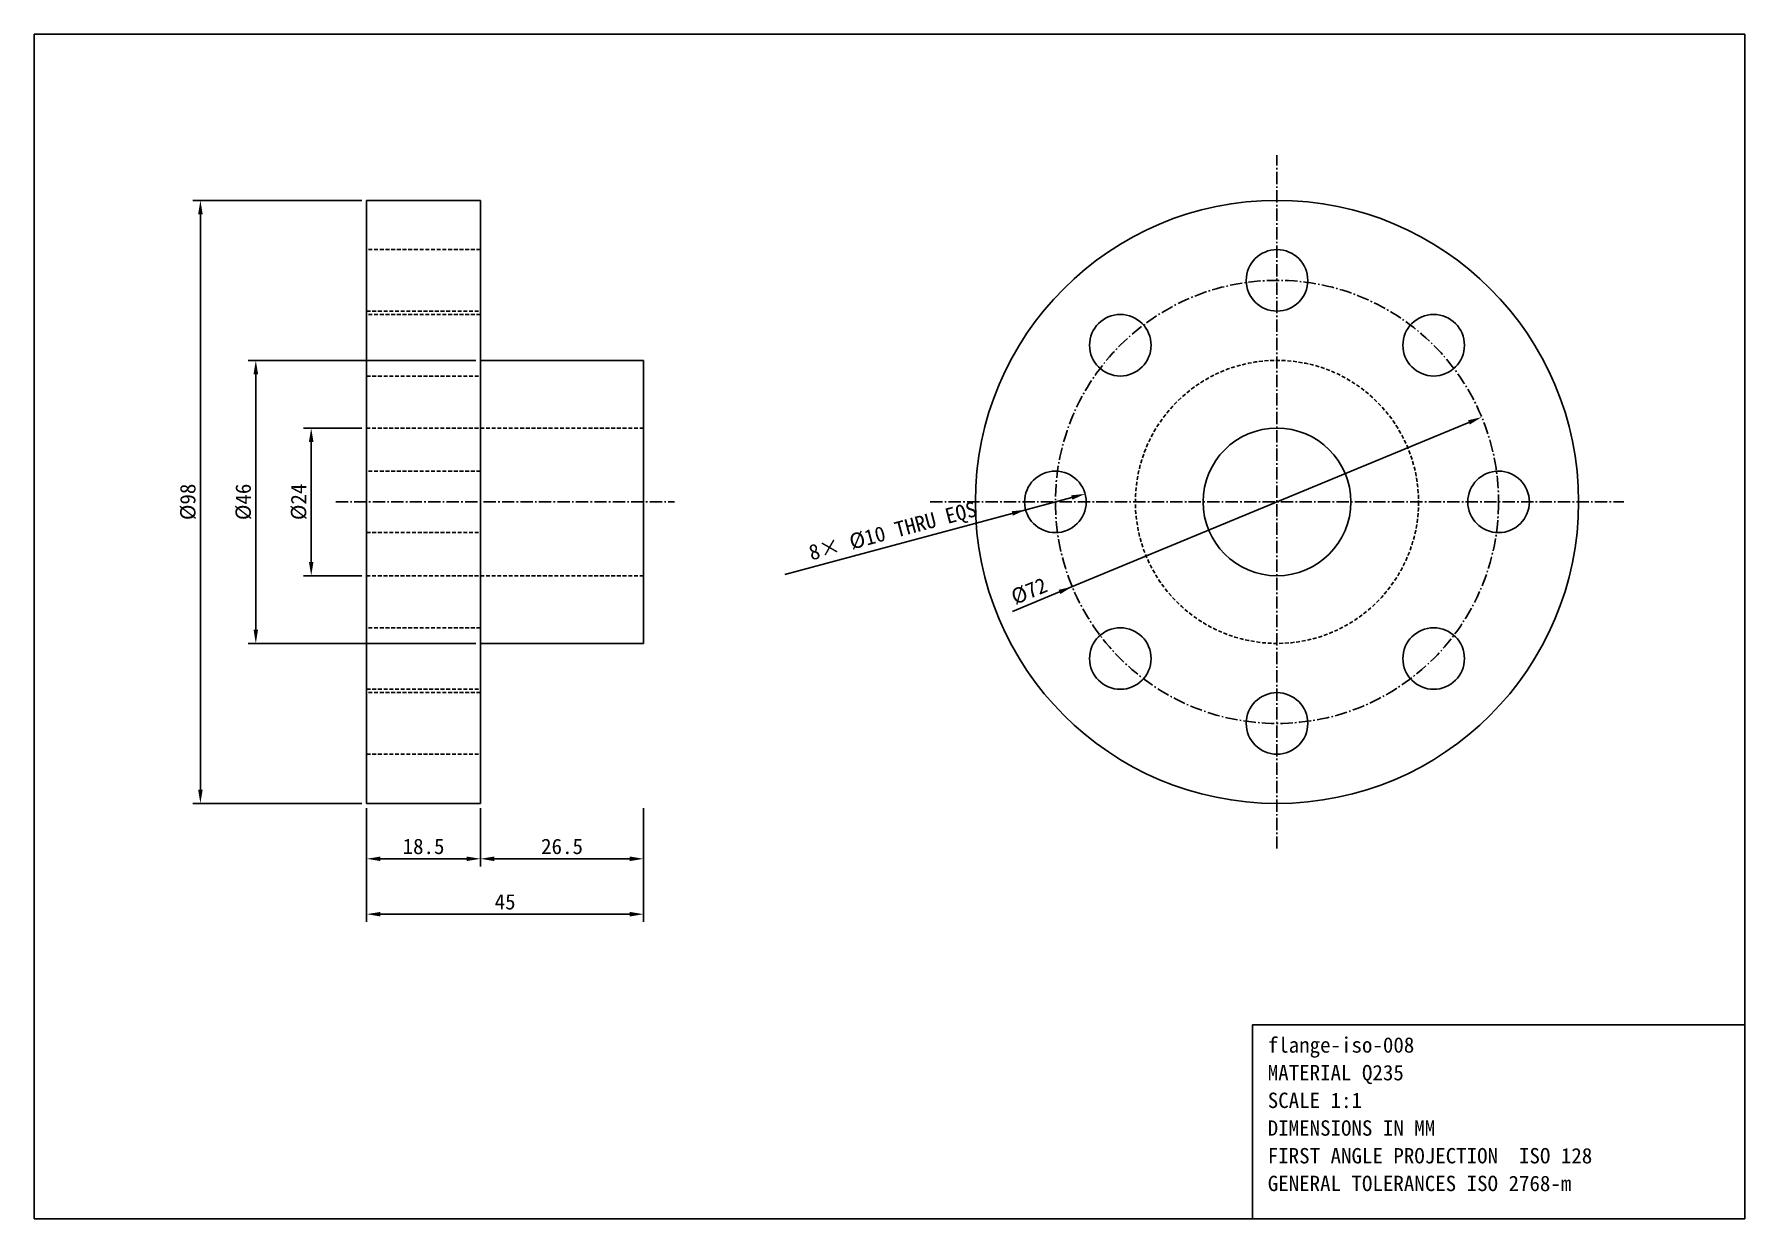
# Model space of a CAD drawing. Header units: millimetres. Extents: x -54 to 224, y -116 to 76.
import ezdxf

# ---------------------------------------------------------------- set-up
doc = ezdxf.new("R2010")
doc.units = ezdxf.units.MM
doc.linetypes.add('CENTER', pattern=[3, 2, -0.375, 0.25, -0.375])
doc.linetypes.add('DASHED', pattern=[0.925, 0.625, -0.3])
for name, color, linetype in [('中心线', 1, 'CENTER'), ('尺寸线', 3, 'CONTINUOUS'), ('文字', 7, 'CONTINUOUS'), ('虚线', 7, 'DASHED'), ('轮廓线', 7, 'CONTINUOUS')]:
    doc.layers.add(name, color=color, linetype=linetype)
doc.styles.add('CN', font='simsun.ttc')
doc.dimstyles.get("Standard").update_dxf_attribs({"dimtxt": 2.5, "dimasz": 2.25, "dimexe": 1.25, "dimexo": 0.75, "dimgap": 0.75, "dimtad": 1, "dimdsep": 46, "dimtxsty": 'CN', "dimcen": 2.5, "dimazin": 3, "dimtfac": 1, "dimtmove": 0, "dimatfit": 3})

msp = doc.modelspace()

# ---------------------------------------------------------------- linework, layer by layer
at = {"layer": '中心线'}
for p, q in [((147.9, -56.35), (147.9, 56.35)), ((-5, 0), (50, 0)), ((91.55, 0), (204.25, 0))]:
    msp.add_line(p, q, dxfattribs=at)
msp.add_circle((147.9, 0), 36, dxfattribs=at)
at = {"layer": '虚线'}
for p, q in [((18.5, 41), (0, 41)), ((0, 31), (18.5, 31)), ((18.5, 30.456), (0, 30.456)), ((0, 20.456), (18.5, 20.456)), ((45, 12), (0, 12)), ((18.5, 5), (0, 5)), ((0, -5), (18.5, -5)), ((45, -12), (0, -12)), ((18.5, -20.456), (0, -20.456)), ((0, -30.456), (18.5, -30.456)), ((18.5, -31), (0, -31)), ((0, -41), (18.5, -41))]:
    msp.add_line(p, q, dxfattribs=at)
for points in [[(0, -49), (0, -48.283), (0, -47.167), (0, -45.053), (0, -42.202), (0, -38.796), (0, -34.43), (0, -29.777), (0, -24.357), (0, -18.671), (0, -12.63), (0, -6.36), (0, 0), (0, 6.36), (0, 12.63), (0, 18.671), (0, 24.357), (0, 29.777), (0, 34.43), (0, 38.796), (0, 42.202), (0, 45.053), (0, 47.167), (0, 48.283), (0, 49)], [(18.5, -49), (18.5, -48.283), (18.5, -47.167), (18.5, -45.053), (18.5, -42.202), (18.5, -38.796), (18.5, -34.43), (18.5, -29.777), (18.5, -24.357), (18.5, -18.671), (18.5, -12.63), (18.5, -6.36), (18.5, 0), (18.5, 6.36), (18.5, 12.63), (18.5, 18.671), (18.5, 24.357), (18.5, 29.777), (18.5, 34.43), (18.5, 38.796), (18.5, 42.202), (18.5, 45.053), (18.5, 47.167), (18.5, 48.283), (18.5, 49)], [(0, 31), (0, 31.073), (0, 31.187), (0, 31.403), (0, 31.694), (0, 32.041), (0, 32.487), (0, 32.962), (0, 33.515), (0, 34.095), (0, 34.711), (0, 35.351), (0, 36), (0, 36.649), (0, 37.289), (0, 37.905), (0, 38.485), (0, 39.038), (0, 39.513), (0, 39.959), (0, 40.306), (0, 40.597), (0, 40.813), (0, 40.927), (0, 41)], [(0, 41), (0, 40.927), (0, 40.813), (0, 40.597), (0, 40.306), (0, 39.959), (0, 39.513), (0, 39.038), (0, 38.485), (0, 37.905), (0, 37.289), (0, 36.649), (0, 36), (0, 35.351), (0, 34.711), (0, 34.095), (0, 33.515), (0, 32.962), (0, 32.487), (0, 32.041), (0, 31.694), (0, 31.403), (0, 31.187), (0, 31.073), (0, 31)], [(18.5, 31), (18.5, 31.073), (18.5, 31.187), (18.5, 31.403), (18.5, 31.694), (18.5, 32.041), (18.5, 32.487), (18.5, 32.962), (18.5, 33.515), (18.5, 34.095), (18.5, 34.711), (18.5, 35.351), (18.5, 36), (18.5, 36.649), (18.5, 37.289), (18.5, 37.905), (18.5, 38.485), (18.5, 39.038), (18.5, 39.513), (18.5, 39.959), (18.5, 40.306), (18.5, 40.597), (18.5, 40.813), (18.5, 40.927), (18.5, 41)], [(18.5, 41), (18.5, 40.927), (18.5, 40.813), (18.5, 40.597), (18.5, 40.306), (18.5, 39.959), (18.5, 39.513), (18.5, 39.038), (18.5, 38.485), (18.5, 37.905), (18.5, 37.289), (18.5, 36.649), (18.5, 36), (18.5, 35.351), (18.5, 34.711), (18.5, 34.095), (18.5, 33.515), (18.5, 32.962), (18.5, 32.487), (18.5, 32.041), (18.5, 31.694), (18.5, 31.403), (18.5, 31.187), (18.5, 31.073), (18.5, 31)], [(0, 20.456), (0, 20.529), (0, 20.643), (0, 20.859), (0, 21.15), (0, 21.497), (0, 21.943), (0, 22.417), (0, 22.97), (0, 23.551), (0, 24.167), (0, 24.807), (0, 25.456), (0, 26.105), (0, 26.745), (0, 27.361), (0, 27.941), (0, 28.494), (0, 28.969), (0, 29.415), (0, 29.762), (0, 30.053), (0, 30.269), (0, 30.383), (0, 30.456)], [(0, 30.456), (0, 30.383), (0, 30.269), (0, 30.053), (0, 29.762), (0, 29.415), (0, 28.969), (0, 28.494), (0, 27.941), (0, 27.361), (0, 26.745), (0, 26.105), (0, 25.456), (0, 24.807), (0, 24.167), (0, 23.551), (0, 22.97), (0, 22.417), (0, 21.943), (0, 21.497), (0, 21.15), (0, 20.859), (0, 20.643), (0, 20.529), (0, 20.456)], [(18.5, 20.456), (18.5, 20.529), (18.5, 20.643), (18.5, 20.859), (18.5, 21.15), (18.5, 21.497), (18.5, 21.943), (18.5, 22.417), (18.5, 22.97), (18.5, 23.551), (18.5, 24.167), (18.5, 24.807), (18.5, 25.456), (18.5, 26.105), (18.5, 26.745), (18.5, 27.361), (18.5, 27.941), (18.5, 28.494), (18.5, 28.969), (18.5, 29.415), (18.5, 29.762), (18.5, 30.053), (18.5, 30.269), (18.5, 30.383), (18.5, 30.456)], [(18.5, 30.456), (18.5, 30.383), (18.5, 30.269), (18.5, 30.053), (18.5, 29.762), (18.5, 29.415), (18.5, 28.969), (18.5, 28.494), (18.5, 27.941), (18.5, 27.361), (18.5, 26.745), (18.5, 26.105), (18.5, 25.456), (18.5, 24.807), (18.5, 24.167), (18.5, 23.551), (18.5, 22.97), (18.5, 22.417), (18.5, 21.943), (18.5, 21.497), (18.5, 21.15), (18.5, 20.859), (18.5, 20.643), (18.5, 20.529), (18.5, 20.456)], [(18.5, -23), (18.5, -22.664), (18.5, -22.14), (18.5, -21.148), (18.5, -19.809), (18.5, -18.21), (18.5, -16.161), (18.5, -13.977), (18.5, -11.433), (18.5, -8.764), (18.5, -5.928), (18.5, -2.985), (18.5, 0), (18.5, 2.985), (18.5, 5.928), (18.5, 8.764), (18.5, 11.433), (18.5, 13.977), (18.5, 16.161), (18.5, 18.21), (18.5, 19.809), (18.5, 21.148), (18.5, 22.14), (18.5, 22.664), (18.5, 23)], [(18.5, 23), (18.5, 22.664), (18.5, 22.14), (18.5, 21.148), (18.5, 19.809), (18.5, 18.21), (18.5, 16.161), (18.5, 13.977), (18.5, 11.433), (18.5, 8.764), (18.5, 5.928), (18.5, 2.985), (18.5, 0), (18.5, -2.985), (18.5, -5.928), (18.5, -8.764), (18.5, -11.433), (18.5, -13.977), (18.5, -16.161), (18.5, -18.21), (18.5, -19.809), (18.5, -21.148), (18.5, -22.14), (18.5, -22.664), (18.5, -23)], [(45, -23), (45, -22.664), (45, -22.14), (45, -21.148), (45, -19.809), (45, -18.21), (45, -16.161), (45, -13.977), (45, -11.433), (45, -8.764), (45, -5.928), (45, -2.985), (45, 0), (45, 2.985), (45, 5.928), (45, 8.764), (45, 11.433), (45, 13.977), (45, 16.161), (45, 18.21), (45, 19.809), (45, 21.148), (45, 22.14), (45, 22.664), (45, 23)], [(0, -12), (0, -11.824), (0, -11.551), (0, -11.034), (0, -10.335), (0, -9.501), (0, -8.432), (0, -7.292), (0, -5.965), (0, -4.573), (0, -3.093), (0, -1.558), (0, 0), (0, 1.558), (0, 3.093), (0, 4.573), (0, 5.965), (0, 7.292), (0, 8.432), (0, 9.501), (0, 10.335), (0, 11.034), (0, 11.551), (0, 11.824), (0, 12)], [(0, 12), (0, 11.824), (0, 11.551), (0, 11.034), (0, 10.335), (0, 9.501), (0, 8.432), (0, 7.292), (0, 5.965), (0, 4.573), (0, 3.093), (0, 1.558), (0, 0), (0, -1.558), (0, -3.093), (0, -4.573), (0, -5.965), (0, -7.292), (0, -8.432), (0, -9.501), (0, -10.335), (0, -11.034), (0, -11.551), (0, -11.824), (0, -12)], [(45, -12), (45, -11.824), (45, -11.551), (45, -11.034), (45, -10.335), (45, -9.501), (45, -8.432), (45, -7.292), (45, -5.965), (45, -4.573), (45, -3.093), (45, -1.558), (45, 0), (45, 1.558), (45, 3.093), (45, 4.573), (45, 5.965), (45, 7.292), (45, 8.432), (45, 9.501), (45, 10.335), (45, 11.034), (45, 11.551), (45, 11.824), (45, 12)], [(45, 12), (45, 11.824), (45, 11.551), (45, 11.034), (45, 10.335), (45, 9.501), (45, 8.432), (45, 7.292), (45, 5.965), (45, 4.573), (45, 3.093), (45, 1.558), (45, 0), (45, -1.558), (45, -3.093), (45, -4.573), (45, -5.965), (45, -7.292), (45, -8.432), (45, -9.501), (45, -10.335), (45, -11.034), (45, -11.551), (45, -11.824), (45, -12)], [(0, -5), (0, -4.927), (0, -4.813), (0, -4.597), (0, -4.306), (0, -3.959), (0, -3.513), (0, -3.038), (0, -2.485), (0, -1.905), (0, -1.289), (0, -0.649), (0, 0), (0, 0.649), (0, 1.289), (0, 1.905), (0, 2.485), (0, 3.038), (0, 3.513), (0, 3.959), (0, 4.306), (0, 4.597), (0, 4.813), (0, 4.927), (0, 5)], [(0, 5), (0, 4.927), (0, 4.813), (0, 4.597), (0, 4.306), (0, 3.959), (0, 3.513), (0, 3.038), (0, 2.485), (0, 1.905), (0, 1.289), (0, 0.649), (0, 0), (0, -0.649), (0, -1.289), (0, -1.905), (0, -2.485), (0, -3.038), (0, -3.513), (0, -3.959), (0, -4.306), (0, -4.597), (0, -4.813), (0, -4.927), (0, -5)], [(18.5, -5), (18.5, -4.927), (18.5, -4.813), (18.5, -4.597), (18.5, -4.306), (18.5, -3.959), (18.5, -3.513), (18.5, -3.038), (18.5, -2.485), (18.5, -1.905), (18.5, -1.289), (18.5, -0.649), (18.5, 0), (18.5, 0.649), (18.5, 1.289), (18.5, 1.905), (18.5, 2.485), (18.5, 3.038), (18.5, 3.513), (18.5, 3.959), (18.5, 4.306), (18.5, 4.597), (18.5, 4.813), (18.5, 4.927), (18.5, 5)], [(18.5, 5), (18.5, 4.927), (18.5, 4.813), (18.5, 4.597), (18.5, 4.306), (18.5, 3.959), (18.5, 3.513), (18.5, 3.038), (18.5, 2.485), (18.5, 1.905), (18.5, 1.289), (18.5, 0.649), (18.5, 0), (18.5, -0.649), (18.5, -1.289), (18.5, -1.905), (18.5, -2.485), (18.5, -3.038), (18.5, -3.513), (18.5, -3.959), (18.5, -4.306), (18.5, -4.597), (18.5, -4.813), (18.5, -4.927), (18.5, -5)], [(0, -30.456), (0, -30.383), (0, -30.269), (0, -30.053), (0, -29.762), (0, -29.415), (0, -28.969), (0, -28.494), (0, -27.941), (0, -27.361), (0, -26.745), (0, -26.105), (0, -25.456), (0, -24.807), (0, -24.167), (0, -23.551), (0, -22.97), (0, -22.417), (0, -21.943), (0, -21.497), (0, -21.15), (0, -20.859), (0, -20.643), (0, -20.529), (0, -20.456)], [(0, -20.456), (0, -20.529), (0, -20.643), (0, -20.859), (0, -21.15), (0, -21.497), (0, -21.943), (0, -22.417), (0, -22.97), (0, -23.551), (0, -24.167), (0, -24.807), (0, -25.456), (0, -26.105), (0, -26.745), (0, -27.361), (0, -27.941), (0, -28.494), (0, -28.969), (0, -29.415), (0, -29.762), (0, -30.053), (0, -30.269), (0, -30.383), (0, -30.456)], [(18.5, -30.456), (18.5, -30.383), (18.5, -30.269), (18.5, -30.053), (18.5, -29.762), (18.5, -29.415), (18.5, -28.969), (18.5, -28.494), (18.5, -27.941), (18.5, -27.361), (18.5, -26.745), (18.5, -26.105), (18.5, -25.456), (18.5, -24.807), (18.5, -24.167), (18.5, -23.551), (18.5, -22.97), (18.5, -22.417), (18.5, -21.943), (18.5, -21.497), (18.5, -21.15), (18.5, -20.859), (18.5, -20.643), (18.5, -20.529), (18.5, -20.456)], [(18.5, -20.456), (18.5, -20.529), (18.5, -20.643), (18.5, -20.859), (18.5, -21.15), (18.5, -21.497), (18.5, -21.943), (18.5, -22.417), (18.5, -22.97), (18.5, -23.551), (18.5, -24.167), (18.5, -24.807), (18.5, -25.456), (18.5, -26.105), (18.5, -26.745), (18.5, -27.361), (18.5, -27.941), (18.5, -28.494), (18.5, -28.969), (18.5, -29.415), (18.5, -29.762), (18.5, -30.053), (18.5, -30.269), (18.5, -30.383), (18.5, -30.456)], [(0, -41), (0, -40.927), (0, -40.813), (0, -40.597), (0, -40.306), (0, -39.959), (0, -39.513), (0, -39.038), (0, -38.485), (0, -37.905), (0, -37.289), (0, -36.649), (0, -36), (0, -35.351), (0, -34.711), (0, -34.095), (0, -33.515), (0, -32.962), (0, -32.487), (0, -32.041), (0, -31.694), (0, -31.403), (0, -31.187), (0, -31.073), (0, -31)], [(0, -31), (0, -31.073), (0, -31.187), (0, -31.403), (0, -31.694), (0, -32.041), (0, -32.487), (0, -32.962), (0, -33.515), (0, -34.095), (0, -34.711), (0, -35.351), (0, -36), (0, -36.649), (0, -37.289), (0, -37.905), (0, -38.485), (0, -39.038), (0, -39.513), (0, -39.959), (0, -40.306), (0, -40.597), (0, -40.813), (0, -40.927), (0, -41)], [(18.5, -41), (18.5, -40.927), (18.5, -40.813), (18.5, -40.597), (18.5, -40.306), (18.5, -39.959), (18.5, -39.513), (18.5, -39.038), (18.5, -38.485), (18.5, -37.905), (18.5, -37.289), (18.5, -36.649), (18.5, -36), (18.5, -35.351), (18.5, -34.711), (18.5, -34.095), (18.5, -33.515), (18.5, -32.962), (18.5, -32.487), (18.5, -32.041), (18.5, -31.694), (18.5, -31.403), (18.5, -31.187), (18.5, -31.073), (18.5, -31)], [(18.5, -31), (18.5, -31.073), (18.5, -31.187), (18.5, -31.403), (18.5, -31.694), (18.5, -32.041), (18.5, -32.487), (18.5, -32.962), (18.5, -33.515), (18.5, -34.095), (18.5, -34.711), (18.5, -35.351), (18.5, -36), (18.5, -36.649), (18.5, -37.289), (18.5, -37.905), (18.5, -38.485), (18.5, -39.038), (18.5, -39.513), (18.5, -39.959), (18.5, -40.306), (18.5, -40.597), (18.5, -40.813), (18.5, -40.927), (18.5, -41)]]:
    msp.add_lwpolyline(points, dxfattribs=at)
msp.add_circle((147.9, 0), 23, dxfattribs=at)
at = {"layer": '轮廓线'}
for p, q in [((0, 49), (18.5, 49)), ((18.5, 23), (45, 23)), ((18.5, -23), (45, -23)), ((0, -49), (18.5, -49))]:
    msp.add_line(p, q, dxfattribs=at)
for points in [[(-54, -116.5), (223.9, -116.5), (223.9, 76), (-54, 76)], [(143.9, -116.5), (223.9, -116.5), (223.9, -85), (143.9, -85)]]:
    msp.add_lwpolyline(points, close=True, dxfattribs=at)
for points in [[(0, 49), (0, 48.283), (0, 47.167), (0, 45.053), (0, 42.202), (0, 38.796), (0, 34.43), (0, 29.777), (0, 24.357), (0, 18.671), (0, 12.63), (0, 6.36), (0, 0), (0, -6.36), (0, -12.63), (0, -18.671), (0, -24.357), (0, -29.777), (0, -34.43), (0, -38.796), (0, -42.202), (0, -45.053), (0, -47.167), (0, -48.283), (0, -49)], [(18.5, 49), (18.5, 48.283), (18.5, 47.167), (18.5, 45.053), (18.5, 42.202), (18.5, 38.796), (18.5, 34.43), (18.5, 29.777), (18.5, 24.357), (18.5, 18.671), (18.5, 12.63), (18.5, 6.36), (18.5, 0), (18.5, -6.36), (18.5, -12.63), (18.5, -18.671), (18.5, -24.357), (18.5, -29.777), (18.5, -34.43), (18.5, -38.796), (18.5, -42.202), (18.5, -45.053), (18.5, -47.167), (18.5, -48.283), (18.5, -49)], [(45, 23), (45, 22.664), (45, 22.14), (45, 21.148), (45, 19.809), (45, 18.21), (45, 16.161), (45, 13.977), (45, 11.433), (45, 8.764), (45, 5.928), (45, 2.985), (45, 0), (45, -2.985), (45, -5.928), (45, -8.764), (45, -11.433), (45, -13.977), (45, -16.161), (45, -18.21), (45, -19.809), (45, -21.148), (45, -22.14), (45, -22.664), (45, -23)]]:
    msp.add_lwpolyline(points, dxfattribs=at)
for centre, radius in [((147.9, 0), 49), ((147.9, 36), 5), ((122.444, 25.456), 5), ((173.356, 25.456), 5), ((147.9, 0), 12), ((111.9, 0), 5), ((183.9, 0), 5), ((122.444, -25.456), 5), ((173.356, -25.456), 5), ((147.9, -36), 5)]:
    msp.add_circle(centre, radius, dxfattribs=at)

# ---------------------------------------------------------------- texts
at = {"layer": '文字', "style": 'CN'}
for s, p in [('flange-iso-008', (146.4, -89.5)), ('MATERIAL Q235', (146.4, -94)), ('SCALE 1:1', (146.4, -98.5)), ('DIMENSIONS IN MM', (146.4, -103)), ('FIRST ANGLE PROJECTION  ISO 128', (146.4, -107.5)), ('GENERAL TOLERANCES ISO 2768-m', (146.4, -112))]:
    msp.add_text(s, height=2.5, dxfattribs=at).set_placement(p)

# ---------------------------------------------------------------- dimensions: what is measured, and where the dimension line sits
at = {"layer": '尺寸线'}
for base, p1, p2 in [((-27, -49), (0, -49), (0, 49)), ((-18, -23), (18.5, -23), (18.5, 23)), ((-9, -12), (0, -12), (0, 12))]:
    msp.add_linear_dim(base=base, p1=p1, p2=p2, angle=90, text='%%c<>', dimstyle='Standard', dxfattribs=at).render()
msp.add_diameter_dim_2p(p1=(181.16, 13.777), p2=(114.64, -13.777), dimstyle='Standard', dxfattribs=at).render()
msp.add_diameter_dim_2p(p1=(116.73, 1.294), p2=(107.07, -1.294), text='8× <> THRU EQS', dimstyle='Standard', dxfattribs=at).render()
for base, p1, p2 in [((0, -58), (0, -49), (18.5, -49)), ((0, -67), (0, -49), (45, -49)), ((18.5, -58), (18.5, -49), (45, -49))]:
    msp.add_linear_dim(base=base, p1=p1, p2=p2, dimstyle='Standard', dxfattribs=at).render()

doc.saveas('drawing.dxf')
